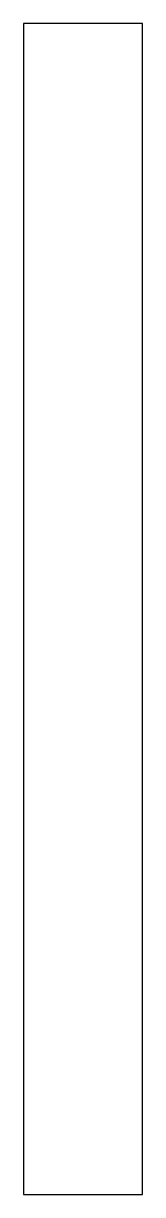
# Model space of a CAD drawing. Header units: inches. Extents: x 0 to 3.1, y 0 to 30.
import ezdxf

# ---------------------------------------------------------------- set-up
doc = ezdxf.new("R2010")
doc.units = ezdxf.units.IN
doc.header["$MEASUREMENT"] = 0
doc.layers.add('CUT', color=7, linetype='Continuous')

msp = doc.modelspace()

# ---------------------------------------------------------------- linework, layer by layer
at = {"layer": 'CUT'}
msp.add_lwpolyline([(0, 0), (3.065, 0), (3.065, 30), (0, 30)], close=True, dxfattribs=at)

doc.saveas('drawing.dxf')
